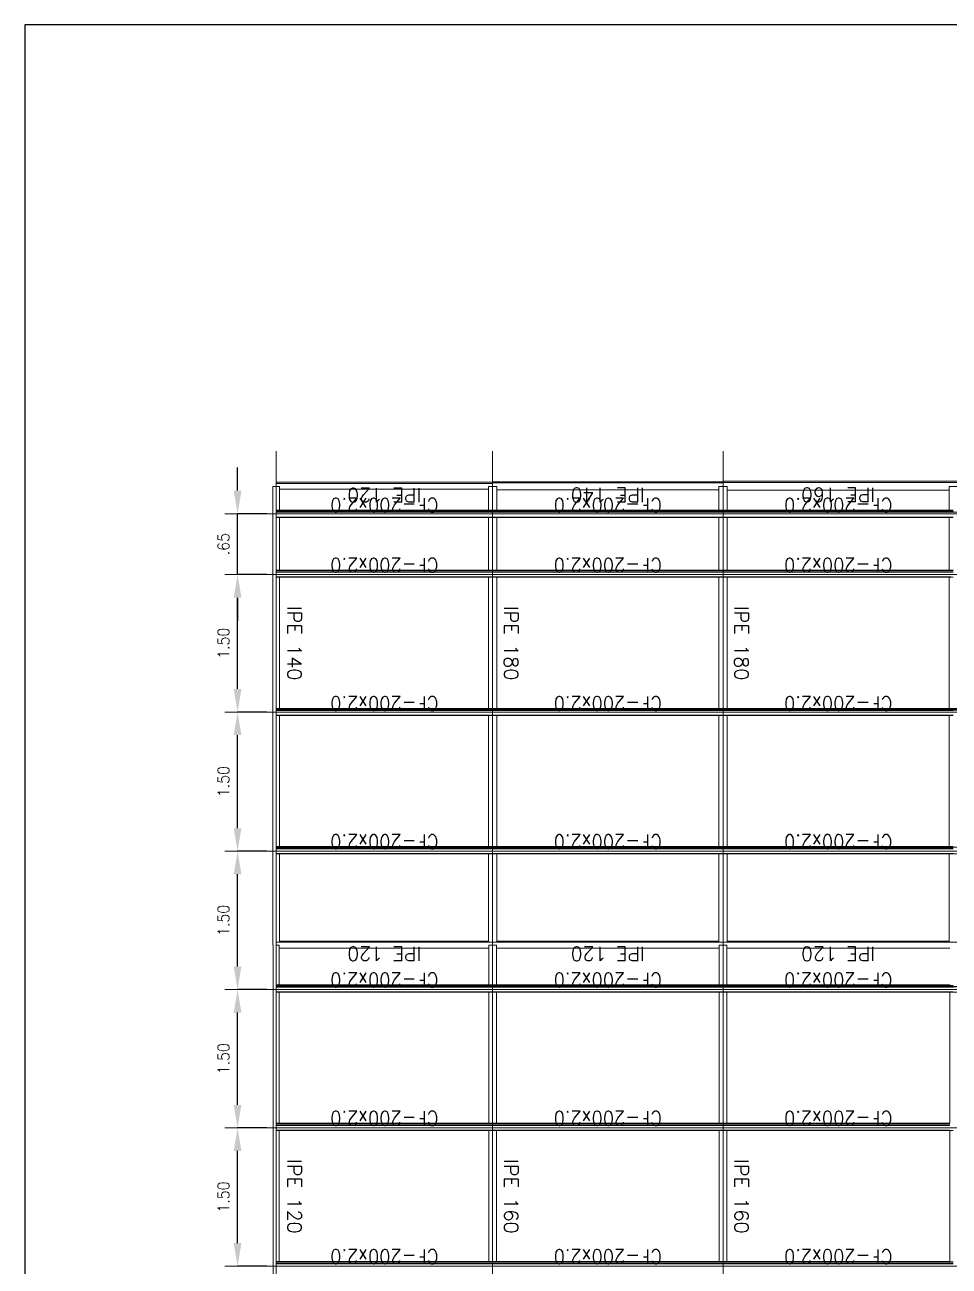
# Model space of a CAD drawing. Header units: millimetres. Extents: x 0 to 149, y -64 to 103.
# Drawn here: x 54.23 to 64.26, y 0.69 to 14.15 of the extents above; entities that cross this region are included whole.
import ezdxf
from ezdxf.enums import TextEntityAlignment as Align

# ---------------------------------------------------------------- set-up
doc = ezdxf.new("R2010")
doc.units = ezdxf.units.MM
for name, color, linetype, lineweight in [('BARRAS_DE_ACERO', 7, 'Continuous', 9), ('COTAS', 13, 'Continuous', 9), ('ejes', 251, 'Continuous', 0), ('REFERENCIA_DE_LAS_BARRAS', 2, 'Continuous', 9)]:
    doc.layers.add(name, color=color, linetype=linetype, lineweight=lineweight)
doc.styles.add('80-100', font='romans.shx', dxfattribs={"width": 0.9, "height": 0.125})
doc.styles.add('CYPETXT', font='romans__.ttf', dxfattribs={"height": 0.2})
doc.dimstyles.new('Copia de 100_conlineas', dxfattribs={"dimtxt": 0.125, "dimasz": 0.25, "dimexe": 0, "dimexo": 0.1, "dimgap": 0.09, "dimtad": 1, "dimzin": 4, "dimdsep": 46, "dimtxsty": '80-100', "dimcen": 0.1, "dimclrd": 256, "dimclre": 256, "dimclrt": 256, "dimadec": 0, "dimazin": 0, "dimtfac": 1, "dimtix": 1, "dimtmove": 2, "dimatfit": 3, "dimfxl": 1, "dimtvp": 1.058824, "dimtolj": 1, "dimtzin": 1, "dimarcsym": 0})

# ---------------------------------------------------------------- blocks, each defined once
blk = doc.blocks.new('DIN_A3')
for p, q in [((96.231, 14.149), (54.231, 14.149)), ((54.231, 14.149), (54.231, -15.551))]:
    blk.add_line(p, q)
blk = doc.blocks.new('*D63')
at = {"layer": 'COTAS', "lineweight": -2, "transparency": 16777216}
for p, q in [((56.858, 2.186), (56.54, 2.186)), ((56.54, 0.936), (56.54, 1.936)), ((56.858, 0.686), (56.54, 0.686))]:
    blk.add_line(p, q, dxfattribs=at)
at = {"layer": 'COTAS', "transparency": 16777216}
for points in [[(56.498, 1.936), (56.582, 1.936), (56.54, 2.186)], [(56.498, 0.936), (56.582, 0.936), (56.54, 0.686)]]:
    blk.add_solid(points, dxfattribs=at)
at = {"layer": 'Defpoints', "color": 0, "transparency": 16777216}
for p in [(56.54, 2.186), (56.958, 2.186), (56.958, 0.686)]:
    blk.add_point(p, dxfattribs=at)
at = {"layer": 'COTAS', "transparency": 16777216, "insert": (56.387, 1.436), "char_height": 0.125, "attachment_point": 5, "rotation": 90, "style": '80-100'}
blk.add_mtext('\\A1;1.50', dxfattribs=at)
blk = doc.blocks.new('*D64')
at = {"layer": 'COTAS', "lineweight": -2, "transparency": 16777216}
for p, q in [((56.858, 3.686), (56.54, 3.686)), ((56.54, 2.436), (56.54, 3.436)), ((56.858, 2.186), (56.54, 2.186))]:
    blk.add_line(p, q, dxfattribs=at)
at = {"layer": 'COTAS', "transparency": 16777216}
for points in [[(56.498, 3.436), (56.582, 3.436), (56.54, 3.686)], [(56.498, 2.436), (56.582, 2.436), (56.54, 2.186)]]:
    blk.add_solid(points, dxfattribs=at)
at = {"layer": 'Defpoints', "color": 0, "transparency": 16777216}
for p in [(56.54, 3.686), (56.958, 3.686), (56.958, 2.186)]:
    blk.add_point(p, dxfattribs=at)
at = {"layer": 'COTAS', "transparency": 16777216, "insert": (56.387, 2.936), "char_height": 0.125, "attachment_point": 5, "rotation": 90, "style": '80-100'}
blk.add_mtext('\\A1;1.50', dxfattribs=at)
blk = doc.blocks.new('*D65')
at = {"layer": 'COTAS', "lineweight": -2, "transparency": 16777216}
for p, q in [((56.858, 5.186), (56.54, 5.186)), ((56.54, 3.936), (56.54, 4.936)), ((56.858, 3.686), (56.54, 3.686))]:
    blk.add_line(p, q, dxfattribs=at)
at = {"layer": 'COTAS', "transparency": 16777216}
for points in [[(56.498, 4.936), (56.582, 4.936), (56.54, 5.186)], [(56.498, 3.936), (56.582, 3.936), (56.54, 3.686)]]:
    blk.add_solid(points, dxfattribs=at)
at = {"layer": 'Defpoints', "color": 0, "transparency": 16777216}
for p in [(56.54, 5.186), (56.958, 5.186), (56.958, 3.686)]:
    blk.add_point(p, dxfattribs=at)
at = {"layer": 'COTAS', "transparency": 16777216, "insert": (56.387, 4.436), "char_height": 0.125, "attachment_point": 5, "rotation": 90, "style": '80-100'}
blk.add_mtext('\\A1;1.50', dxfattribs=at)
blk = doc.blocks.new('*D66')
at = {"layer": 'COTAS', "lineweight": -2, "transparency": 16777216}
for p, q in [((56.858, 6.696), (56.54, 6.696)), ((56.54, 5.436), (56.54, 6.446)), ((56.858, 5.186), (56.54, 5.186))]:
    blk.add_line(p, q, dxfattribs=at)
at = {"layer": 'COTAS', "transparency": 16777216}
for points in [[(56.498, 6.446), (56.582, 6.446), (56.54, 6.696)], [(56.498, 5.436), (56.582, 5.436), (56.54, 5.186)]]:
    blk.add_solid(points, dxfattribs=at)
at = {"layer": 'Defpoints', "color": 0, "transparency": 16777216}
for p in [(56.54, 6.696), (56.958, 6.696), (56.958, 5.186)]:
    blk.add_point(p, dxfattribs=at)
at = {"layer": 'COTAS', "transparency": 16777216, "insert": (56.387, 5.941), "char_height": 0.125, "width": 0.29464, "attachment_point": 5, "rotation": 90, "style": '80-100'}
blk.add_mtext('\\A1;1.50', dxfattribs=at)
blk = doc.blocks.new('*D67')
at = {"layer": 'COTAS', "lineweight": -2, "transparency": 16777216}
for p, q in [((56.858, 8.186), (56.54, 8.186)), ((56.54, 6.946), (56.54, 7.936)), ((56.858, 6.696), (56.54, 6.696))]:
    blk.add_line(p, q, dxfattribs=at)
at = {"layer": 'COTAS', "transparency": 16777216}
for points in [[(56.498, 7.936), (56.582, 7.936), (56.54, 8.186)], [(56.498, 6.946), (56.582, 6.946), (56.54, 6.696)]]:
    blk.add_solid(points, dxfattribs=at)
at = {"layer": 'Defpoints', "color": 0, "transparency": 16777216}
for p in [(56.54, 8.186), (56.958, 8.186), (56.958, 6.696)]:
    blk.add_point(p, dxfattribs=at)
at = {"layer": 'COTAS', "transparency": 16777216, "insert": (56.387, 7.441), "char_height": 0.125, "attachment_point": 5, "rotation": 90, "style": '80-100'}
blk.add_mtext('\\A1;1.50', dxfattribs=at)
blk = doc.blocks.new('*D68')
at = {"layer": 'COTAS', "lineweight": -2, "transparency": 16777216}
for p, q in [((56.54, 9.097), (56.54, 9.347)), ((56.858, 8.847), (56.54, 8.847)), ((56.54, 8.186), (56.54, 8.847)), ((56.858, 8.186), (56.54, 8.186)), ((56.54, 7.936), (56.54, 7.686))]:
    blk.add_line(p, q, dxfattribs=at)
at = {"layer": 'COTAS', "transparency": 16777216}
for points in [[(56.498, 9.097), (56.582, 9.097), (56.54, 8.847)], [(56.498, 7.936), (56.582, 7.936), (56.54, 8.186)]]:
    blk.add_solid(points, dxfattribs=at)
at = {"layer": 'Defpoints', "color": 0, "transparency": 16777216}
for p in [(56.54, 8.847), (56.958, 8.847), (56.958, 8.186)]:
    blk.add_point(p, dxfattribs=at)
at = {"layer": 'COTAS', "transparency": 16777216, "insert": (56.387, 8.517), "char_height": 0.125, "attachment_point": 5, "rotation": 90, "style": '80-100'}
blk.add_mtext('\\A1;.65', dxfattribs=at)

msp = doc.modelspace()

# ---------------------------------------------------------------- linework, layer by layer
at = {"layer": 'BARRAS_DE_ACERO'}
for p, q in [((56.958, 9.187), (56.958, 9.187)), ((56.958, 9.187), (59.308, 9.187)), ((56.958, 9.187), (56.958, 9.176)), ((56.958, 9.176), (56.958, 9.175)), ((56.958, 9.176), (59.308, 9.176)), ((56.958, 9.175), (59.308, 9.175)), ((59.308, 9.193), (59.308, 9.194)), ((59.308, 9.194), (61.808, 9.194)), ((59.308, 9.193), (61.808, 9.193)), ((59.308, 9.187), (59.308, 9.187)), ((59.308, 9.18), (59.308, 9.187)), ((59.308, 9.18), (59.308, 9.18)), ((61.808, 9.18), (59.308, 9.18)), ((59.308, 9.18), (59.308, 9.176)), ((61.808, 9.18), (59.308, 9.18)), ((59.308, 9.176), (59.308, 9.175)), ((61.808, 9.193), (61.808, 9.194)), ((61.808, 9.193), (61.808, 9.185)), ((61.808, 9.185), (71.738, 9.185)), ((61.808, 9.18), (61.808, 9.184)), ((61.808, 9.18), (61.808, 9.18)), ((56.958, 9.143), (56.921, 9.143)), ((56.921, 9.143), (56.921, 5.257)), ((59.262, 9.112), (56.994, 9.112)), ((56.994, 8.886), (56.994, 9.112)), ((59.353, 9.107), (59.353, 9.143)), ((61.853, 9.103), (64.262, 9.103)), ((64.353, 9.143), (64.262, 9.143)), ((64.262, 9.103), (64.262, 9.143)), ((64.262, 9.103), (64.262, 8.886)), ((56.958, 8.886), (56.994, 8.886)), ((64.262, 8.886), (61.853, 8.886)), ((64.305, 8.886), (64.262, 8.886)), ((59.262, 8.885), (56.958, 8.885)), ((56.958, 8.883), (56.994, 8.883)), ((56.958, 8.882), (56.958, 8.883)), ((56.958, 8.869), (56.958, 8.882)), ((56.994, 8.882), (56.958, 8.882)), ((56.958, 8.869), (56.96, 8.869)), ((56.958, 8.867), (56.958, 8.869)), ((56.958, 8.867), (56.958, 8.867)), ((56.96, 8.867), (56.958, 8.867)), ((56.958, 8.867), (56.96, 8.867)), ((56.958, 8.867), (56.958, 8.867)), ((56.958, 8.865), (56.958, 8.867)), ((56.959, 8.865), (56.958, 8.865)), ((56.958, 8.864), (56.958, 8.865)), ((56.958, 8.864), (56.979, 8.864)), ((56.958, 8.862), (56.958, 8.864)), ((56.958, 8.862), (56.96, 8.862)), ((56.958, 8.862), (56.958, 8.831)), ((56.958, 8.831), (56.958, 8.811)), ((56.958, 8.81), (56.958, 8.811)), ((56.958, 8.811), (56.994, 8.811)), ((56.958, 8.81), (56.974, 8.81)), ((56.958, 8.81), (56.958, 8.808)), ((56.958, 8.807), (56.958, 8.808)), ((56.994, 8.808), (56.958, 8.808)), ((56.958, 8.808), (56.958, 8.808)), ((56.994, 8.808), (56.958, 8.808)), ((56.994, 8.807), (56.958, 8.807)), ((56.959, 8.865), (56.96, 8.865)), ((56.96, 8.869), (59.305, 8.869)), ((56.984, 8.867), (56.96, 8.867)), ((56.994, 8.865), (56.96, 8.865)), ((56.994, 8.862), (56.96, 8.862)), ((56.974, 8.81), (56.994, 8.81)), ((64.309, 8.864), (56.979, 8.864)), ((56.984, 8.867), (61.851, 8.867)), ((59.262, 8.883), (56.994, 8.883)), ((56.994, 8.882), (59.262, 8.882)), ((56.994, 8.865), (61.853, 8.865)), ((56.994, 8.862), (59.353, 8.862)), ((64.262, 8.811), (56.994, 8.811)), ((59.305, 8.81), (56.994, 8.81)), ((59.262, 8.808), (56.994, 8.808)), ((56.994, 8.808), (59.311, 8.808)), ((56.994, 8.807), (59.262, 8.807)), ((56.994, 8.236), (56.994, 8.807)), ((59.262, 8.885), (59.353, 8.885)), ((61.762, 8.808), (59.262, 8.808)), ((59.305, 8.883), (59.321, 8.883)), ((59.311, 8.869), (59.305, 8.869)), ((59.305, 8.867), (61.853, 8.867)), ((64.262, 8.81), (59.305, 8.81)), ((59.308, 8.882), (59.353, 8.882)), ((64.311, 8.869), (59.311, 8.869)), ((59.311, 8.808), (61.853, 8.808)), ((59.321, 8.883), (59.353, 8.883)), ((59.353, 8.885), (61.762, 8.885)), ((59.353, 8.883), (61.811, 8.883)), ((59.353, 8.882), (61.81, 8.882)), ((59.353, 8.862), (61.808, 8.862)), ((59.353, 8.236), (59.353, 8.807)), ((59.353, 8.807), (61.762, 8.807)), ((61.808, 8.885), (61.762, 8.885)), ((61.818, 8.808), (61.762, 8.808)), ((61.762, 8.807), (61.762, 8.236)), ((61.762, 8.807), (61.811, 8.807)), ((61.811, 8.885), (61.808, 8.885)), ((61.808, 8.862), (64.308, 8.862)), ((64.262, 8.882), (61.81, 8.882)), ((61.811, 8.885), (61.813, 8.885)), ((61.811, 8.885), (61.811, 8.885)), ((61.815, 8.883), (61.811, 8.883)), ((61.811, 8.807), (61.853, 8.807)), ((61.813, 8.885), (61.853, 8.885)), ((61.815, 8.883), (61.816, 8.883)), ((61.853, 8.808), (61.818, 8.808)), ((61.851, 8.867), (64.311, 8.867)), ((64.311, 8.867), (61.853, 8.867)), ((64.262, 8.808), (61.853, 8.808)), ((61.853, 8.808), (64.262, 8.808)), ((64.262, 8.882), (64.305, 8.882)), ((64.305, 8.811), (64.262, 8.811)), ((64.262, 8.81), (64.283, 8.81)), ((64.262, 8.808), (64.305, 8.808)), ((64.262, 8.808), (64.298, 8.808)), ((64.262, 8.807), (64.305, 8.807)), ((56.958, 8.236), (56.994, 8.236)), ((56.958, 8.236), (56.958, 8.234)), ((61.762, 8.234), (56.958, 8.234)), ((56.958, 8.232), (56.958, 8.232)), ((56.958, 8.216), (56.958, 8.217)), ((59.353, 8.217), (56.958, 8.217)), ((56.994, 8.236), (59.262, 8.236)), ((56.994, 8.232), (59.262, 8.232)), ((56.994, 8.218), (59.353, 8.218)), ((59.308, 8.213), (58.204, 8.213)), ((58.847, 8.215), (59.308, 8.215)), ((59.262, 8.236), (59.353, 8.236)), ((59.305, 8.232), (59.262, 8.232)), ((59.308, 8.232), (59.305, 8.232)), ((59.353, 8.232), (59.305, 8.232)), ((59.32, 8.232), (59.308, 8.232)), ((59.308, 8.215), (59.311, 8.215)), ((59.308, 8.213), (59.311, 8.213)), ((59.353, 8.216), (59.311, 8.216)), ((59.345, 8.215), (59.311, 8.215)), ((59.311, 8.213), (59.333, 8.213)), ((59.353, 8.232), (59.32, 8.232)), ((59.353, 8.213), (59.333, 8.213)), ((59.345, 8.215), (59.353, 8.215)), ((59.353, 8.236), (61.762, 8.236)), ((59.353, 8.232), (61.762, 8.232)), ((59.353, 8.232), (61.762, 8.232)), ((60.762, 8.218), (59.353, 8.218)), ((61.762, 8.217), (59.353, 8.217)), ((59.353, 8.216), (61.853, 8.216)), ((61.762, 8.215), (59.353, 8.215)), ((59.353, 8.213), (64.262, 8.213)), ((60.762, 8.218), (61.762, 8.218)), ((61.853, 8.236), (61.762, 8.236)), ((61.762, 8.234), (61.789, 8.234)), ((61.805, 8.232), (61.762, 8.232)), ((61.805, 8.232), (61.762, 8.232)), ((61.805, 8.218), (61.762, 8.218)), ((61.762, 8.217), (61.805, 8.217)), ((61.762, 8.215), (64.262, 8.215)), ((61.805, 8.232), (61.853, 8.232)), ((61.805, 8.232), (61.853, 8.232)), ((61.805, 8.218), (61.853, 8.218)), ((61.805, 8.217), (64.262, 8.217)), ((61.853, 8.236), (64.262, 8.236)), ((61.853, 8.234), (64.262, 8.234)), ((61.853, 8.232), (61.853, 8.232)), ((64.262, 8.232), (61.853, 8.232)), ((64.262, 8.232), (61.853, 8.232)), ((63.262, 8.218), (61.853, 8.218)), ((64.262, 8.216), (61.853, 8.216)), ((64.262, 8.218), (63.262, 8.218)), ((64.262, 8.234), (64.305, 8.234)), ((64.262, 8.232), (64.305, 8.232)), ((64.269, 8.232), (64.262, 8.232)), ((64.262, 8.218), (64.304, 8.218)), ((64.262, 8.217), (64.303, 8.217)), ((64.262, 8.216), (64.305, 8.216)), ((64.305, 8.215), (64.262, 8.215)), ((64.305, 8.213), (64.262, 8.213)), ((59.308, 8.212), (56.958, 8.212)), ((56.958, 8.161), (56.994, 8.161)), ((56.958, 8.158), (56.958, 8.159)), ((56.958, 8.159), (56.994, 8.159)), ((56.958, 8.158), (56.994, 8.158)), ((56.958, 8.157), (56.958, 8.158)), ((59.262, 8.157), (56.958, 8.157)), ((56.958, 8.157), (56.958, 8.157)), ((56.994, 8.157), (56.958, 8.157)), ((64.262, 8.161), (56.994, 8.161)), ((56.994, 8.159), (59.353, 8.159)), ((59.311, 8.158), (56.994, 8.158)), ((56.994, 8.157), (59.262, 8.157)), ((56.994, 8.157), (56.994, 6.736)), ((59.262, 8.157), (59.311, 8.157)), ((59.311, 8.157), (59.262, 8.157)), ((59.311, 8.212), (59.308, 8.212)), ((59.311, 8.212), (59.353, 8.212)), ((59.353, 8.158), (59.311, 8.158)), ((59.353, 8.157), (59.311, 8.157)), ((59.311, 8.157), (59.346, 8.157)), ((59.346, 8.157), (59.353, 8.157)), ((59.353, 8.212), (61.853, 8.212)), ((59.353, 8.159), (64.262, 8.159)), ((59.353, 8.158), (61.762, 8.158)), ((61.762, 8.157), (59.353, 8.157)), ((59.353, 8.157), (61.762, 8.157)), ((64.262, 8.158), (61.762, 8.158)), ((64.298, 8.157), (61.762, 8.157)), ((61.853, 8.157), (61.762, 8.157)), ((64.262, 8.212), (61.853, 8.212)), ((61.853, 8.157), (64.262, 8.157)), ((61.853, 8.157), (61.853, 6.736)), ((64.262, 8.212), (64.305, 8.212)), ((64.262, 8.161), (64.282, 8.161)), ((64.271, 8.159), (64.262, 8.159)), ((64.262, 8.158), (64.295, 8.158)), ((64.262, 8.157), (64.262, 6.736)), ((64.305, 8.157), (64.262, 8.157)), ((56.958, 6.736), (56.994, 6.736)), ((56.958, 6.734), (56.958, 6.736)), ((56.958, 6.734), (56.958, 6.732)), ((56.994, 6.734), (56.958, 6.734)), ((56.994, 6.732), (56.958, 6.732)), ((56.958, 6.732), (56.958, 6.732)), ((56.958, 6.718), (56.958, 6.732)), ((56.98, 6.732), (56.958, 6.732)), ((56.98, 6.732), (59.262, 6.732)), ((59.262, 6.734), (56.994, 6.734)), ((59.311, 6.736), (59.262, 6.736)), ((59.262, 6.734), (59.289, 6.734)), ((59.305, 6.732), (59.262, 6.732)), ((59.269, 6.732), (59.305, 6.732)), ((59.305, 6.734), (59.289, 6.734)), ((59.311, 6.734), (59.305, 6.734)), ((59.308, 6.732), (59.305, 6.732)), ((59.353, 6.732), (59.308, 6.732)), ((59.352, 6.732), (59.342, 6.732)), ((59.353, 6.732), (59.352, 6.732)), ((61.762, 6.732), (59.353, 6.732)), ((61.762, 6.732), (59.353, 6.732)), ((61.762, 6.736), (61.811, 6.736)), ((61.789, 6.734), (61.762, 6.734)), ((61.805, 6.732), (61.762, 6.732)), ((61.762, 6.732), (61.769, 6.732)), ((61.805, 6.732), (61.769, 6.732)), ((61.805, 6.734), (61.789, 6.734)), ((61.811, 6.734), (61.805, 6.734)), ((61.853, 6.732), (61.805, 6.732)), ((61.805, 6.732), (61.811, 6.732)), ((61.853, 6.736), (61.811, 6.736)), ((61.811, 6.734), (61.853, 6.734)), ((61.811, 6.732), (61.849, 6.732)), ((61.849, 6.732), (61.853, 6.732)), ((64.262, 6.736), (61.853, 6.736)), ((64.262, 6.734), (61.853, 6.734)), ((61.853, 6.732), (64.262, 6.732)), ((64.262, 6.732), (61.853, 6.732)), ((64.262, 6.736), (64.311, 6.736)), ((64.262, 6.734), (64.353, 6.734)), ((64.305, 6.732), (64.262, 6.732)), ((64.262, 6.732), (66.758, 6.732)), ((56.958, 6.717), (56.958, 6.718)), ((59.262, 6.718), (56.958, 6.718)), ((56.958, 6.717), (56.994, 6.717)), ((56.958, 6.716), (56.958, 6.717)), ((56.958, 6.716), (59.262, 6.716)), ((56.958, 6.715), (56.958, 6.713)), ((56.958, 6.712), (56.958, 6.713)), ((56.958, 6.713), (59.262, 6.713)), ((56.958, 6.712), (59.262, 6.712)), ((56.958, 6.681), (56.958, 6.712)), ((56.958, 6.661), (56.958, 6.659)), ((56.958, 6.659), (56.958, 6.658)), ((56.96, 6.659), (56.958, 6.659)), ((56.958, 6.658), (56.96, 6.658)), ((56.958, 6.658), (56.958, 6.657)), ((56.958, 6.657), (56.96, 6.657)), ((56.958, 6.657), (56.958, 6.657)), ((56.958, 6.657), (56.96, 6.657)), ((56.96, 6.661), (56.994, 6.661)), ((56.994, 6.659), (56.96, 6.659)), ((56.994, 6.658), (56.96, 6.658)), ((56.96, 6.657), (56.994, 6.657)), ((56.994, 6.717), (59.262, 6.717)), ((56.994, 6.661), (59.262, 6.661)), ((56.994, 6.659), (59.262, 6.659)), ((56.994, 6.658), (59.262, 6.658)), ((56.994, 5.236), (56.994, 6.657)), ((56.994, 6.657), (59.262, 6.657)), ((59.262, 6.718), (59.305, 6.718)), ((59.262, 6.717), (59.305, 6.717)), ((59.305, 6.716), (59.262, 6.716)), ((59.305, 6.715), (59.262, 6.715)), ((59.305, 6.713), (59.262, 6.713)), ((59.262, 6.661), (59.305, 6.661)), ((59.305, 6.659), (59.262, 6.659)), ((59.305, 6.658), (59.262, 6.658)), ((59.305, 6.657), (59.262, 6.657)), ((59.305, 6.657), (59.262, 6.657)), ((59.342, 6.718), (59.305, 6.718)), ((59.311, 6.717), (59.305, 6.717)), ((59.353, 6.716), (59.305, 6.716)), ((59.305, 6.715), (61.762, 6.715)), ((61.762, 6.713), (59.305, 6.713)), ((59.353, 6.661), (59.305, 6.661)), ((59.305, 6.659), (61.762, 6.659)), ((59.305, 6.658), (59.353, 6.658)), ((59.305, 6.657), (59.318, 6.657)), ((59.305, 6.657), (59.353, 6.657)), ((59.353, 6.717), (59.311, 6.717)), ((59.353, 6.657), (59.318, 6.657)), ((59.342, 6.718), (59.353, 6.718)), ((61.762, 6.717), (59.353, 6.717)), ((59.353, 6.716), (61.762, 6.716)), ((61.762, 6.712), (59.353, 6.712)), ((59.353, 6.661), (61.762, 6.661)), ((61.762, 6.658), (59.353, 6.658)), ((59.353, 5.236), (59.353, 6.657)), ((59.353, 6.657), (61.762, 6.657)), ((59.353, 6.657), (61.762, 6.657)), ((61.762, 6.717), (61.805, 6.717)), ((61.805, 6.715), (61.762, 6.715)), ((61.762, 6.713), (61.805, 6.713)), ((61.762, 6.712), (61.805, 6.712)), ((61.805, 6.659), (61.762, 6.659)), ((61.762, 6.658), (61.805, 6.658)), ((61.805, 6.657), (61.762, 6.657)), ((61.762, 6.657), (61.805, 6.657)), ((61.805, 6.718), (66.758, 6.718)), ((61.805, 6.715), (64.262, 6.715)), ((61.805, 6.713), (61.853, 6.713)), ((61.811, 6.712), (61.805, 6.712)), ((61.805, 6.659), (64.262, 6.659)), ((61.805, 6.658), (61.811, 6.658)), ((61.805, 6.657), (61.811, 6.657)), ((61.805, 6.657), (61.853, 6.657)), ((61.853, 6.712), (61.811, 6.712)), ((64.262, 6.658), (61.811, 6.658)), ((61.853, 6.657), (61.811, 6.657)), ((64.262, 6.713), (61.853, 6.713)), ((64.262, 6.712), (61.853, 6.712)), ((64.262, 6.661), (61.853, 6.661)), ((61.853, 6.657), (64.262, 6.657)), ((61.853, 5.236), (61.853, 6.657)), ((64.262, 6.657), (61.853, 6.657)), ((64.305, 6.716), (64.262, 6.716)), ((64.305, 6.715), (64.262, 6.715)), ((64.305, 6.713), (64.262, 6.713)), ((64.262, 6.712), (64.305, 6.712)), ((64.262, 6.661), (64.305, 6.661)), ((64.262, 6.658), (64.305, 6.658)), ((64.262, 6.657), (64.305, 6.657)), ((64.262, 6.657), (64.305, 6.657)), ((56.921, 4.168), (56.921, 5.257)), ((56.958, 5.236), (56.958, 5.234)), ((56.96, 5.236), (56.958, 5.236)), ((56.958, 5.234), (56.959, 5.234)), ((56.958, 5.233), (56.958, 5.234)), ((56.958, 5.233), (56.958, 5.232)), ((56.958, 5.232), (59.262, 5.232)), ((56.958, 5.218), (59.262, 5.218)), ((56.958, 5.217), (56.958, 5.218)), ((56.958, 5.217), (59.262, 5.217)), ((56.958, 5.217), (56.958, 5.216)), ((59.262, 5.216), (56.958, 5.216)), ((56.958, 5.215), (58.847, 5.215)), ((56.958, 5.161), (56.958, 5.212)), ((56.958, 5.159), (56.958, 5.161)), ((56.958, 5.161), (59.305, 5.161)), ((56.958, 5.159), (59.262, 5.159)), ((56.958, 5.158), (56.958, 5.159)), ((56.958, 5.158), (56.958, 5.157)), ((61.829, 5.158), (56.958, 5.158)), ((56.958, 5.157), (59.262, 5.157)), ((56.958, 5.157), (56.958, 5.157)), ((56.975, 5.234), (56.959, 5.234)), ((56.96, 5.236), (56.994, 5.236)), ((56.975, 5.234), (56.994, 5.234)), ((59.262, 5.234), (56.994, 5.234)), ((59.262, 5.232), (56.994, 5.232)), ((56.994, 5.157), (56.994, 4.212)), ((59.262, 5.213), (58.204, 5.213)), ((58.847, 5.215), (59.262, 5.215)), ((59.305, 5.236), (59.262, 5.236)), ((59.289, 5.234), (59.262, 5.234)), ((59.262, 5.232), (59.305, 5.232)), ((59.269, 5.232), (59.262, 5.232)), ((59.262, 5.218), (59.305, 5.218)), ((59.262, 5.217), (59.305, 5.217)), ((59.262, 5.216), (59.305, 5.216)), ((59.262, 5.215), (59.305, 5.215)), ((59.262, 5.213), (59.305, 5.213)), ((59.305, 5.159), (59.262, 5.159)), ((59.262, 4.212), (59.262, 5.157)), ((59.305, 5.157), (59.262, 5.157)), ((59.353, 5.157), (59.262, 5.157)), ((59.269, 5.232), (59.305, 5.232)), ((59.305, 5.234), (59.289, 5.234)), ((59.311, 5.236), (59.305, 5.236)), ((64.263, 5.234), (59.305, 5.234)), ((59.305, 5.232), (59.353, 5.232)), ((59.353, 5.232), (59.305, 5.232)), ((59.353, 5.218), (59.305, 5.218)), ((59.305, 5.217), (59.353, 5.217)), ((59.305, 5.216), (59.311, 5.216)), ((59.308, 5.215), (59.305, 5.215)), ((59.305, 5.213), (59.308, 5.213)), ((59.308, 5.212), (59.305, 5.212)), ((59.305, 5.161), (61.805, 5.161)), ((61.762, 5.159), (59.305, 5.159)), ((59.353, 5.157), (59.305, 5.157)), ((59.308, 5.215), (59.311, 5.215)), ((59.308, 5.213), (59.311, 5.213)), ((59.311, 5.212), (59.308, 5.212)), ((59.353, 5.236), (59.311, 5.236)), ((59.311, 5.216), (59.353, 5.216)), ((59.311, 5.215), (59.336, 5.215)), ((59.311, 5.213), (59.333, 5.213)), ((59.311, 5.212), (59.353, 5.212)), ((59.353, 5.232), (61.853, 5.232)), ((59.353, 5.232), (61.811, 5.232)), ((59.353, 5.218), (60.762, 5.218)), ((59.353, 5.216), (61.805, 5.216)), ((61.762, 5.212), (59.353, 5.212)), ((61.811, 5.157), (59.353, 5.157)), ((60.762, 5.218), (61.853, 5.218)), ((61.805, 5.236), (61.762, 5.236)), ((61.762, 5.215), (61.805, 5.215)), ((61.805, 5.213), (61.762, 5.213)), ((61.762, 5.159), (61.811, 5.159)), ((61.805, 5.236), (61.853, 5.236)), ((61.811, 5.216), (61.805, 5.216)), ((61.805, 5.215), (61.811, 5.215)), ((61.853, 5.213), (61.805, 5.213)), ((61.805, 5.161), (61.811, 5.161)), ((61.811, 5.232), (61.853, 5.232)), ((61.853, 5.216), (61.811, 5.216)), ((61.811, 5.216), (61.811, 5.216)), ((61.811, 5.215), (61.853, 5.215)), ((61.853, 5.212), (61.811, 5.212)), ((61.853, 5.161), (61.811, 5.161)), ((61.853, 5.159), (61.811, 5.159)), ((61.853, 5.157), (61.811, 5.157)), ((61.811, 5.157), (61.83, 5.157)), ((64.305, 5.158), (61.829, 5.158)), ((61.853, 5.157), (61.83, 5.157)), ((61.853, 5.232), (64.311, 5.232)), ((61.853, 5.232), (64.353, 5.232)), ((61.853, 5.218), (63.262, 5.218)), ((61.853, 5.217), (64.262, 5.217)), ((61.853, 5.216), (64.262, 5.216)), ((64.262, 5.215), (61.853, 5.215)), ((64.262, 5.213), (61.853, 5.213)), ((64.262, 5.212), (61.853, 5.212)), ((64.262, 5.161), (61.853, 5.161)), ((64.262, 5.159), (61.853, 5.159)), ((61.853, 5.157), (64.262, 5.157)), ((61.853, 5.157), (61.853, 4.212)), ((61.853, 5.157), (64.305, 5.157)), ((63.262, 5.218), (64.305, 5.218)), ((64.305, 5.236), (64.262, 5.236)), ((64.305, 5.217), (64.262, 5.217)), ((64.305, 5.216), (64.262, 5.216)), ((64.305, 5.215), (64.262, 5.215)), ((64.262, 5.213), (64.305, 5.213)), ((64.305, 5.212), (64.262, 5.212)), ((64.262, 5.161), (64.311, 5.161)), ((64.262, 5.159), (64.305, 5.159)), ((64.353, 5.157), (64.262, 5.157)), ((56.958, 4.168), (56.958, 4.2)), ((56.958, 4.2), (56.994, 4.2)), ((56.994, 4.212), (56.994, 4.201)), ((56.994, 4.2), (56.994, 4.201)), ((59.262, 4.201), (59.262, 4.2)), ((59.305, 4.2), (59.262, 4.2)), ((59.305, 4.2), (59.305, 4.2)), ((59.305, 4.2), (59.353, 4.2)), ((61.762, 4.2), (59.353, 4.2)), ((61.762, 4.2), (61.762, 4.201)), ((61.763, 4.2), (61.762, 4.2)), ((61.763, 4.2), (61.762, 4.2)), ((61.763, 4.2), (61.764, 4.2)), ((61.763, 4.2), (61.805, 4.2)), ((61.805, 4.2), (66.758, 4.2)), ((64.262, 4.212), (61.853, 4.212)), ((56.921, 4.168), (56.926, 4.168)), ((56.926, -0.807), (56.926, 4.168)), ((56.99, 4.168), (56.958, 4.168)), ((56.99, 4.136), (56.99, 4.168)), ((56.99, 3.736), (56.99, 4.136)), ((56.99, 4.136), (59.267, 4.136)), ((59.349, 4.168), (59.349, 4.136)), ((59.349, 4.136), (61.767, 4.136)), ((59.349, 3.736), (59.349, 4.136)), ((61.767, 4.168), (61.767, 4.136)), ((61.767, 4.168), (61.805, 4.168)), ((61.849, 4.168), (61.805, 4.168)), ((61.849, 4.136), (61.849, 4.168)), ((61.849, 4.136), (64.271, 4.136)), ((61.849, 3.736), (61.849, 4.136)), ((56.958, 3.736), (56.96, 3.736)), ((56.958, 3.736), (56.958, 3.734)), ((56.96, 3.734), (56.958, 3.734)), ((56.96, 3.732), (56.958, 3.732)), ((56.958, 3.732), (56.958, 3.718)), ((56.958, 3.732), (56.96, 3.732)), ((56.958, 3.732), (56.958, 3.732)), ((56.958, 3.718), (56.958, 3.717)), ((56.96, 3.718), (56.958, 3.718)), ((56.958, 3.717), (56.958, 3.716)), ((56.96, 3.717), (56.958, 3.717)), ((56.96, 3.716), (56.958, 3.716)), ((56.96, 3.715), (56.958, 3.715)), ((56.958, 3.713), (56.96, 3.713)), ((56.958, 3.712), (56.96, 3.712)), ((56.958, 3.661), (56.99, 3.661)), ((56.958, 3.658), (56.958, 3.659)), ((56.958, 3.658), (56.958, 3.657)), ((56.99, 3.658), (56.958, 3.658)), ((56.958, 3.657), (56.958, 3.657)), ((56.99, 3.657), (56.958, 3.657)), ((56.985, 3.657), (56.958, 3.657)), ((56.96, 3.736), (56.99, 3.736)), ((56.96, 3.734), (56.99, 3.734)), ((56.96, 3.732), (56.99, 3.732)), ((56.96, 3.718), (56.99, 3.718)), ((56.96, 3.717), (56.99, 3.717)), ((56.96, 3.716), (56.99, 3.716)), ((56.96, 3.715), (56.99, 3.715)), ((56.96, 3.713), (56.99, 3.713)), ((56.96, 3.712), (56.99, 3.712)), ((56.99, 3.657), (56.985, 3.657)), ((56.99, 3.734), (56.99, 3.734)), ((56.99, 3.734), (59.267, 3.734)), ((56.99, 3.732), (59.267, 3.732)), ((56.99, 3.718), (59.267, 3.718)), ((59.267, 3.717), (56.99, 3.717)), ((59.267, 3.716), (56.99, 3.716)), ((59.267, 3.715), (56.99, 3.715)), ((56.99, 3.713), (59.267, 3.713)), ((56.99, 3.661), (59.267, 3.661)), ((56.99, 3.659), (59.267, 3.659)), ((59.267, 3.658), (56.99, 3.658)), ((56.99, 2.236), (56.99, 3.657)), ((56.99, 3.657), (59.267, 3.657)), ((59.308, 3.657), (56.99, 3.657)), ((59.305, 3.736), (59.267, 3.736)), ((59.267, 3.734), (59.268, 3.734)), ((59.267, 3.734), (59.267, 3.734)), ((59.267, 3.732), (59.305, 3.732)), ((59.267, 3.732), (59.278, 3.732)), ((59.267, 3.718), (59.305, 3.718)), ((59.267, 3.717), (59.305, 3.717)), ((59.267, 3.716), (59.305, 3.716)), ((59.267, 3.715), (59.305, 3.715)), ((59.267, 3.713), (59.305, 3.713)), ((59.31, 3.661), (59.267, 3.661)), ((59.285, 3.659), (59.267, 3.659)), ((59.267, 3.658), (59.31, 3.658)), ((59.268, 3.734), (59.269, 3.734)), ((59.269, 3.734), (59.27, 3.734)), ((59.27, 3.734), (59.281, 3.734)), ((59.278, 3.732), (59.305, 3.732)), ((59.291, 3.734), (59.281, 3.734)), ((59.285, 3.659), (59.305, 3.659)), ((59.305, 3.734), (59.291, 3.734)), ((59.305, 3.736), (59.31, 3.736)), ((59.305, 3.734), (59.31, 3.734)), ((59.31, 3.732), (59.305, 3.732)), ((59.31, 3.732), (59.305, 3.732)), ((59.349, 3.718), (59.305, 3.718)), ((59.305, 3.717), (59.349, 3.717)), ((59.349, 3.716), (59.305, 3.716)), ((59.349, 3.715), (59.305, 3.715)), ((59.305, 3.713), (59.308, 3.713)), ((59.349, 3.712), (59.305, 3.712)), ((59.31, 3.659), (59.305, 3.659)), ((59.31, 3.713), (59.308, 3.713)), ((59.308, 3.657), (59.31, 3.657)), ((59.31, 3.736), (59.349, 3.736)), ((59.349, 3.734), (59.31, 3.734)), ((59.31, 3.732), (59.349, 3.732)), ((59.349, 3.732), (59.31, 3.732)), ((59.31, 3.713), (59.331, 3.713)), ((59.31, 3.661), (59.349, 3.661)), ((59.349, 3.659), (59.31, 3.659)), ((59.329, 3.658), (59.31, 3.658)), ((59.31, 3.657), (59.349, 3.657)), ((59.317, 3.657), (59.31, 3.657)), ((59.349, 3.657), (59.317, 3.657)), ((59.349, 3.658), (59.329, 3.658)), ((59.349, 3.713), (59.331, 3.713)), ((59.349, 3.734), (61.81, 3.734)), ((61.767, 3.732), (59.349, 3.732)), ((59.349, 3.732), (61.767, 3.732)), ((61.849, 3.718), (59.349, 3.718)), ((61.849, 3.717), (59.349, 3.717)), ((61.849, 3.716), (59.349, 3.716)), ((59.349, 3.713), (61.808, 3.713)), ((59.349, 3.712), (61.849, 3.712)), ((61.767, 3.661), (59.349, 3.661)), ((61.767, 3.659), (59.349, 3.659)), ((59.349, 3.658), (61.767, 3.658)), ((59.349, 3.657), (61.767, 3.657)), ((59.349, 3.657), (61.767, 3.657)), ((59.349, 2.236), (59.349, 3.657)), ((61.767, 3.736), (61.81, 3.736)), ((61.849, 3.732), (61.767, 3.732)), ((61.767, 3.732), (61.782, 3.732)), ((61.767, 3.661), (61.81, 3.661)), ((61.785, 3.659), (61.767, 3.659)), ((61.767, 3.658), (61.81, 3.658)), ((61.81, 3.657), (61.767, 3.657)), ((61.767, 3.657), (61.81, 3.657)), ((61.81, 3.732), (61.782, 3.732)), ((61.785, 3.659), (61.81, 3.659)), ((61.81, 3.713), (61.808, 3.713)), ((61.81, 3.736), (61.849, 3.736)), ((61.81, 3.734), (61.849, 3.734)), ((61.849, 3.732), (61.81, 3.732)), ((61.831, 3.713), (61.81, 3.713)), ((61.849, 3.661), (61.81, 3.661)), ((61.81, 3.659), (61.849, 3.659)), ((61.829, 3.658), (61.81, 3.658)), ((61.81, 3.657), (61.849, 3.657)), ((61.81, 3.657), (61.817, 3.657)), ((61.849, 3.657), (61.817, 3.657)), ((61.831, 3.713), (61.849, 3.713)), ((61.849, 3.736), (64.271, 3.736)), ((61.849, 3.734), (64.272, 3.734)), ((61.849, 3.732), (64.271, 3.732)), ((61.849, 3.732), (64.306, 3.732)), ((62.069, 3.718), (61.849, 3.718)), ((61.849, 3.717), (61.873, 3.717)), ((61.849, 3.716), (64.308, 3.716)), ((64.308, 3.713), (61.849, 3.713)), ((61.849, 3.712), (64.271, 3.712)), ((64.306, 3.661), (61.849, 3.661)), ((61.849, 3.659), (64.344, 3.659)), ((64.271, 3.657), (61.849, 3.657)), ((61.849, 3.657), (64.271, 3.657)), ((61.849, 2.236), (61.849, 3.657)), ((64.344, 3.717), (61.873, 3.717)), ((62.069, 3.718), (64.344, 3.718)), ((56.958, 2.236), (56.99, 2.236)), ((59.267, 2.234), (56.958, 2.234)), ((56.958, 2.218), (56.958, 2.232)), ((56.958, 2.218), (56.99, 2.218)), ((56.958, 2.217), (56.99, 2.217)), ((56.958, 2.216), (59.308, 2.216)), ((56.958, 2.216), (56.958, 2.215)), ((59.306, 2.215), (56.958, 2.215)), ((56.958, 2.215), (56.958, 2.213)), ((56.958, 2.213), (56.99, 2.213)), ((56.958, 2.212), (56.958, 2.213)), ((56.958, 2.212), (56.958, 2.161)), ((56.99, 2.212), (56.958, 2.212)), ((56.958, 2.159), (56.958, 2.158)), ((56.96, 2.159), (56.958, 2.159)), ((56.958, 2.158), (56.96, 2.158)), ((56.958, 2.157), (56.958, 2.157)), ((56.96, 2.157), (56.958, 2.157)), ((59.267, 2.161), (56.96, 2.161)), ((56.961, 2.159), (56.96, 2.159)), ((56.96, 2.158), (56.961, 2.158)), ((56.96, 2.157), (56.96, 2.157)), ((59.267, 2.157), (56.96, 2.157)), ((56.96, 2.157), (56.99, 2.157)), ((56.961, 2.159), (59.267, 2.159)), ((56.962, 2.158), (56.961, 2.158)), ((56.962, 2.158), (59.267, 2.158)), ((56.99, 2.232), (59.349, 2.232)), ((57.203, 2.218), (56.99, 2.218)), ((56.99, 2.217), (57.019, 2.217)), ((56.99, 2.213), (59.267, 2.213)), ((56.99, 2.212), (59.267, 2.212)), ((56.99, 0.736), (56.99, 2.157)), ((59.267, 2.157), (56.99, 2.157)), ((59.308, 2.217), (57.019, 2.217)), ((59.308, 2.218), (57.203, 2.218)), ((59.305, 2.236), (59.267, 2.236)), ((59.305, 2.234), (59.267, 2.234)), ((59.305, 2.213), (59.267, 2.213)), ((59.267, 2.161), (59.305, 2.161)), ((59.305, 2.159), (59.267, 2.159)), ((59.267, 2.157), (59.267, 0.736)), ((59.305, 2.157), (59.267, 2.157)), ((59.305, 2.157), (59.267, 2.157)), ((59.305, 2.234), (59.329, 2.234)), ((59.305, 2.213), (59.306, 2.213)), ((59.305, 2.161), (59.349, 2.161)), ((59.305, 2.157), (59.349, 2.157)), ((59.308, 2.215), (59.306, 2.215)), ((59.308, 2.213), (59.306, 2.213)), ((59.349, 2.218), (59.308, 2.218)), ((59.308, 2.217), (59.339, 2.217)), ((59.335, 2.216), (59.308, 2.216)), ((59.348, 2.215), (59.308, 2.215)), ((59.308, 2.213), (61.767, 2.213)), ((59.329, 2.234), (59.349, 2.234)), ((59.349, 2.216), (59.335, 2.216)), ((59.348, 2.215), (61.767, 2.215)), ((59.349, 2.234), (61.767, 2.234)), ((64.271, 2.218), (59.349, 2.218)), ((59.349, 2.216), (61.767, 2.216)), ((61.767, 2.212), (59.349, 2.212)), ((59.349, 2.161), (61.767, 2.161)), ((59.349, 2.158), (61.815, 2.158)), ((61.767, 2.157), (59.349, 2.157)), ((64.271, 2.157), (59.349, 2.157)), ((61.81, 2.236), (61.767, 2.236)), ((61.767, 2.234), (61.805, 2.234)), ((61.849, 2.217), (61.767, 2.217)), ((61.805, 2.216), (61.767, 2.216)), ((61.767, 2.215), (61.805, 2.215)), ((61.767, 2.212), (61.805, 2.212)), ((61.805, 2.161), (61.767, 2.161)), ((61.767, 2.157), (61.805, 2.157)), ((61.829, 2.234), (61.805, 2.234)), ((61.849, 2.216), (61.805, 2.216)), ((61.808, 2.215), (61.805, 2.215)), ((61.808, 2.212), (61.805, 2.212)), ((61.849, 2.161), (61.805, 2.161)), ((61.849, 2.159), (61.805, 2.159)), ((61.849, 2.157), (61.805, 2.157)), ((61.81, 2.215), (61.808, 2.215)), ((61.808, 2.213), (61.81, 2.213)), ((61.808, 2.212), (61.849, 2.212)), ((61.849, 2.236), (61.81, 2.236)), ((61.849, 2.215), (61.81, 2.215)), ((61.81, 2.213), (61.849, 2.213)), ((61.815, 2.158), (64.271, 2.158)), ((61.849, 2.234), (61.829, 2.234)), ((64.271, 2.232), (61.844, 2.232)), ((61.849, 2.234), (64.271, 2.234)), ((61.849, 2.232), (64.271, 2.232)), ((64.271, 2.217), (61.849, 2.217)), ((64.271, 2.216), (61.849, 2.216)), ((61.849, 2.215), (64.271, 2.215)), ((64.271, 2.213), (61.849, 2.213)), ((61.849, 2.212), (64.271, 2.212)), ((64.271, 2.161), (61.849, 2.161)), ((56.958, 0.736), (56.958, 0.734)), ((56.99, 0.736), (56.958, 0.736)), ((56.958, 0.732), (56.958, 0.734)), ((59.305, 0.734), (56.958, 0.734)), ((56.99, 0.732), (56.958, 0.732)), ((56.958, 0.732), (56.99, 0.732)), ((56.958, 0.732), (56.958, 0.732)), ((56.958, 0.718), (56.958, 0.732)), ((56.99, 0.718), (56.958, 0.718)), ((56.958, 0.718), (56.958, 0.717)), ((56.958, 0.716), (56.958, 0.717)), ((56.958, 0.717), (56.96, 0.717)), ((59.267, 0.716), (56.958, 0.716)), ((56.99, 0.715), (56.958, 0.715)), ((56.958, 0.713), (56.99, 0.713)), ((56.958, 0.712), (56.958, 0.713)), ((56.958, 0.712), (56.99, 0.712)), ((56.958, 0.661), (56.958, 0.712)), ((56.96, 0.717), (59.267, 0.717)), ((59.267, 0.736), (56.99, 0.736)), ((59.349, 0.732), (56.99, 0.732)), ((56.99, 0.732), (59.349, 0.732)), ((59.349, 0.718), (56.99, 0.718)), ((58.847, 0.715), (56.99, 0.715)), ((56.99, 0.713), (58.204, 0.713)), ((59.305, 0.712), (56.99, 0.712)), ((58.204, 0.713), (59.267, 0.713)), ((58.847, 0.715), (59.267, 0.715)), ((59.305, 0.736), (59.267, 0.736)), ((59.267, 0.717), (59.305, 0.717)), ((59.267, 0.716), (59.305, 0.716)), ((59.267, 0.713), (59.305, 0.713)), ((59.349, 0.736), (59.305, 0.736)), ((59.349, 0.734), (59.305, 0.734)), ((59.308, 0.717), (59.305, 0.717)), ((59.305, 0.716), (59.31, 0.716)), ((59.305, 0.713), (59.31, 0.713)), ((59.305, 0.712), (61.767, 0.712)), ((59.349, 0.717), (59.308, 0.717)), ((59.349, 0.716), (59.31, 0.716)), ((59.31, 0.715), (59.349, 0.715)), ((59.31, 0.713), (59.349, 0.713)), ((61.767, 0.734), (59.349, 0.734)), ((59.349, 0.732), (61.767, 0.732)), ((59.349, 0.732), (61.767, 0.732)), ((60.762, 0.718), (59.349, 0.718)), ((59.349, 0.717), (61.767, 0.717)), ((61.767, 0.716), (59.349, 0.716)), ((59.349, 0.715), (61.767, 0.715)), ((59.349, 0.713), (61.767, 0.713)), ((60.762, 0.718), (61.767, 0.718)), ((61.767, 0.734), (61.79, 0.734)), ((61.767, 0.732), (61.805, 0.732)), ((61.805, 0.732), (61.767, 0.732)), ((61.767, 0.718), (61.805, 0.718)), ((61.767, 0.717), (61.805, 0.717)), ((61.767, 0.716), (61.805, 0.716)), ((61.767, 0.713), (61.805, 0.713)), ((61.767, 0.712), (61.805, 0.712)), ((61.805, 0.734), (61.79, 0.734)), ((61.829, 0.734), (61.805, 0.734)), ((61.849, 0.732), (61.805, 0.732)), ((61.849, 0.732), (61.805, 0.732)), ((61.805, 0.718), (61.849, 0.718)), ((61.805, 0.717), (61.808, 0.717)), ((61.849, 0.716), (61.805, 0.716)), ((61.81, 0.713), (61.805, 0.713)), ((61.849, 0.712), (61.805, 0.712)), ((61.849, 0.717), (61.808, 0.717)), ((61.849, 0.715), (61.81, 0.715)), ((61.81, 0.713), (61.849, 0.713)), ((61.849, 0.734), (61.829, 0.734)), ((64.306, 0.734), (61.849, 0.734)), ((64.271, 0.732), (61.849, 0.732)), ((61.849, 0.732), (64.271, 0.732)), ((63.262, 0.718), (61.849, 0.718)), ((61.849, 0.717), (64.271, 0.717)), ((64.271, 0.716), (61.849, 0.716)), ((64.271, 0.715), (61.849, 0.715)), ((64.271, 0.713), (61.849, 0.713)), ((64.306, 0.712), (61.849, 0.712))]:
    msp.add_line(p, q, dxfattribs=at)
for points in [[(56.958, 9.187), (59.308, 9.187), (59.308, 9.193)], [(56.958, 9.175), (56.958, 9.143), (56.994, 9.143), (56.994, 9.112)], [(71.738, 9.2), (61.808, 9.2), (61.808, 9.194)], [(71.738, 9.2), (61.808, 9.2), (61.808, 9.2)], [(61.808, 9.185), (61.808, 9.184), (71.738, 9.184)], [(56.994, 8.886), (59.262, 8.886), (59.262, 9.112)], [(59.353, 9.143), (59.262, 9.143), (59.262, 9.112)], [(59.262, 8.886), (59.353, 8.886), (59.353, 9.107), (61.762, 9.107)], [(59.353, 8.886), (61.762, 8.886), (61.762, 9.107)], [(61.853, 9.143), (61.762, 9.143), (61.762, 9.107)], [(61.853, 9.143), (61.853, 9.103), (61.853, 8.886), (61.811, 8.886)], [(56.958, 8.883), (56.958, 8.885), (56.958, 8.886)], [(61.811, 8.886), (61.811, 8.886), (61.762, 8.886)], [(56.96, 8.867), (56.994, 8.867), (59.305, 8.867)], [(59.305, 8.883), (59.269, 8.883), (59.262, 8.883)], [(59.308, 8.882), (59.305, 8.882), (59.262, 8.882)], [(59.353, 8.807), (59.262, 8.807), (59.262, 8.236)], [(61.816, 8.883), (64.262, 8.883), (64.269, 8.883), (64.305, 8.883)], [(64.262, 8.885), (64.262, 8.885), (61.853, 8.885)], [(66.858, 8.865), (64.311, 8.865), (61.853, 8.865)], [(64.262, 8.807), (61.853, 8.807), (61.853, 8.236)], [(64.262, 8.807), (64.262, 8.236), (64.305, 8.236)], [(56.994, 8.232), (56.958, 8.232), (56.958, 8.234)], [(59.262, 8.232), (56.958, 8.232), (56.958, 8.218)], [(56.994, 8.218), (56.958, 8.218), (56.958, 8.217)], [(59.311, 8.216), (56.958, 8.216), (56.958, 8.215)], [(58.847, 8.215), (56.958, 8.215), (56.958, 8.213)], [(58.204, 8.213), (56.958, 8.213), (56.958, 8.212)], [(59.262, 8.232), (59.269, 8.232), (59.305, 8.232)], [(61.853, 8.234), (61.805, 8.234), (61.789, 8.234)], [(56.958, 8.212), (56.958, 8.161), (56.958, 8.159)], [(56.994, 6.736), (59.262, 6.736), (59.262, 8.157)], [(59.311, 6.736), (59.353, 6.736), (59.353, 8.157)], [(59.353, 6.736), (61.762, 6.736), (61.762, 8.157)], [(56.994, 6.732), (59.262, 6.732), (59.269, 6.732)], [(59.342, 6.732), (59.308, 6.732), (59.305, 6.732)], [(61.762, 6.734), (59.353, 6.734), (59.353, 6.734), (59.311, 6.734)], [(56.958, 6.716), (56.958, 6.715), (59.262, 6.715)], [(56.958, 6.681), (56.958, 6.661), (56.96, 6.661)], [(56.96, 6.657), (56.994, 6.657), (59.262, 6.657)], [(56.994, 5.236), (59.262, 5.236), (59.262, 6.657)], [(59.353, 6.712), (59.305, 6.712), (59.262, 6.712)], [(61.805, 6.718), (61.762, 6.718), (59.353, 6.718)], [(59.353, 5.236), (61.762, 5.236), (61.762, 6.657)], [(64.262, 6.716), (61.805, 6.716), (61.762, 6.716)], [(61.853, 6.661), (61.805, 6.661), (61.762, 6.661)], [(66.805, 6.717), (66.758, 6.717), (61.805, 6.717)], [(61.853, 5.236), (64.262, 5.236), (64.262, 6.657)], [(64.262, 6.659), (64.302, 6.659), (64.305, 6.659)], [(56.958, 5.218), (56.958, 5.232), (56.958, 5.232), (56.994, 5.232)], [(56.958, 5.216), (56.958, 5.215), (56.958, 5.213), (58.204, 5.213)], [(56.958, 5.213), (56.958, 5.212), (59.305, 5.212)], [(59.262, 5.157), (56.994, 5.157), (56.958, 5.157)], [(59.333, 5.213), (59.353, 5.213), (61.762, 5.213)], [(61.762, 5.215), (59.353, 5.215), (59.336, 5.215)], [(61.853, 5.217), (61.811, 5.217), (59.353, 5.217)], [(59.353, 4.212), (59.353, 5.157), (61.762, 5.157)], [(61.811, 5.212), (61.805, 5.212), (61.805, 5.212), (61.762, 5.212)], [(61.811, 5.157), (61.762, 5.157), (61.762, 4.212)], [(64.262, 5.157), (64.262, 4.212), (64.262, 4.212)], [(56.958, 4.2), (56.958, 4.2), (59.305, 4.2)], [(56.994, 4.212), (59.262, 4.212), (59.262, 4.212)], [(59.262, 4.212), (56.994, 4.212), (56.994, 4.212)], [(56.994, 4.201), (59.262, 4.201), (59.262, 4.212)], [(59.353, 4.2), (59.305, 4.2), (59.305, 4.2)], [(59.353, 4.212), (59.353, 4.212), (61.762, 4.212)], [(59.353, 4.201), (61.762, 4.201), (61.762, 4.212)], [(59.353, 4.2), (59.353, 4.201), (59.353, 4.212), (61.762, 4.212), (61.762, 4.212)], [(61.853, 4.201), (61.853, 4.2), (61.764, 4.2)], [(64.262, 4.212), (61.853, 4.212), (61.853, 4.212), (61.853, 4.201)], [(61.853, 4.201), (64.262, 4.201), (64.262, 4.212)], [(64.262, 4.201), (64.262, 4.2), (64.353, 4.2)], [(56.99, 3.736), (59.267, 3.736), (59.267, 4.136)], [(59.349, 4.168), (59.267, 4.168), (59.267, 4.136)], [(59.349, 3.736), (61.767, 3.736), (61.767, 4.136)], [(56.958, 3.732), (56.958, 3.733), (56.958, 3.734)], [(56.958, 3.713), (56.958, 3.715), (56.958, 3.716)], [(56.958, 3.713), (56.958, 3.712), (56.958, 3.661)], [(56.958, 3.661), (56.958, 3.659), (56.99, 3.659)], [(56.96, 3.732), (56.99, 3.732), (59.267, 3.732)], [(56.99, 3.712), (59.267, 3.712), (59.305, 3.712)], [(59.31, 3.657), (59.267, 3.657), (59.267, 2.236), (56.99, 2.236)], [(59.349, 3.715), (61.849, 3.715), (64.308, 3.715)], [(59.349, 2.236), (61.767, 2.236), (61.767, 3.657)], [(61.829, 3.658), (61.849, 3.658), (64.344, 3.658)], [(61.849, 2.236), (64.271, 2.236), (64.271, 3.657)], [(56.958, 2.232), (56.958, 2.234), (56.958, 2.236)], [(56.99, 2.232), (56.958, 2.232), (56.958, 2.232)], [(61.849, 2.232), (59.349, 2.232), (56.958, 2.232)], [(56.958, 2.216), (56.958, 2.217), (56.958, 2.218)], [(56.958, 2.159), (56.958, 2.161), (56.96, 2.161)], [(56.958, 2.158), (56.958, 2.157), (56.96, 2.157)], [(59.349, 2.212), (59.305, 2.212), (59.267, 2.212)], [(59.349, 2.158), (59.305, 2.158), (59.267, 2.158)], [(59.305, 2.236), (59.31, 2.236), (59.349, 2.236)], [(59.305, 2.159), (59.349, 2.159), (61.805, 2.159)], [(59.305, 2.157), (59.349, 2.157), (59.349, 0.736)], [(61.767, 2.217), (59.349, 2.217), (59.339, 2.217)], [(59.349, 2.232), (61.81, 2.232), (61.844, 2.232)], [(61.767, 2.157), (61.767, 0.736), (59.349, 0.736)], [(61.808, 2.213), (61.805, 2.213), (61.767, 2.213)], [(61.81, 0.736), (61.849, 0.736), (61.849, 2.157), (64.271, 2.157)], [(61.849, 2.159), (64.271, 2.159), (64.306, 2.159)], [(61.849, 0.736), (64.271, 0.736), (64.271, 2.157)], [(56.958, 0.713), (56.958, 0.715), (56.958, 0.716)], [(59.267, 0.715), (59.305, 0.715), (59.31, 0.715), (59.31, 0.715)], [(61.81, 0.736), (61.805, 0.736), (61.767, 0.736)], [(61.81, 0.715), (61.805, 0.715), (61.767, 0.715)], [(63.262, 0.718), (64.271, 0.718), (64.306, 0.718)]]:
    msp.add_lwpolyline(points, dxfattribs=at)
at = {"layer": 'ejes'}
for p, q in [((56.958, 9.524), (56.958, -11.597)), ((59.308, 9.524), (59.308, -11.597)), ((61.808, 9.524), (61.808, -11.597)), ((93.964, 8.847), (56.4, 8.847)), ((93.964, 8.187), (56.4, 8.187)), ((93.964, 6.696), (56.4, 6.696)), ((93.964, 5.186), (56.4, 5.186)), ((93.964, 3.686), (56.4, 3.686)), ((93.964, 2.186), (56.4, 2.186)), ((93.964, 0.686), (56.4, 0.686))]:
    msp.add_line(p, q, dxfattribs=at)

# ---------------------------------------------------------------- block references
msp.add_blockref('DIN_A3', (0, 0))

# ---------------------------------------------------------------- texts
at = {"layer": 'REFERENCIA_DE_LAS_BARRAS', "style": 'CYPETXT'}
for s, rotation, width, p, p2 in [('IPE 120', 180, 0.843848, (58.536, 9.125), (57.73, 9.125)), ('IPE 140', 180, 0.843848, (60.961, 9.126), (60.155, 9.126)), ('IPE 160', 180, 0.843848, (63.461, 9.127), (62.655, 9.127)), ('CF-200x2.0', 180, 0.812558, (58.721, 9.017), (57.545, 9.017)), ('CF-200x2.0', 180, 0.812558, (61.146, 9.017), (59.97, 9.017)), ('CF-200x2.0', 180, 0.812558, (63.646, 9.017), (62.47, 9.017)), ('CF-200x2.0', 180, 0.812558, (58.721, 8.366), (57.545, 8.366)), ('CF-200x2.0', 180, 0.812558, (61.146, 8.366), (59.97, 8.366)), ('CF-200x2.0', 180, 0.812558, (63.646, 8.366), (62.47, 8.366)), ('IPE 140', 270, 0.843848, (57.082, 7.846), (57.082, 7.04)), ('IPE 180', 270, 0.843848, (59.432, 7.846), (59.432, 7.04)), ('IPE 180', 270, 0.843848, (61.932, 7.846), (61.932, 7.04)), ('CF-200x2.0', 180, 0.812558, (58.721, 6.866), (57.545, 6.866)), ('CF-200x2.0', 180, 0.812558, (61.146, 6.866), (59.97, 6.866)), ('CF-200x2.0', 180, 0.812558, (63.646, 6.866), (62.47, 6.866)), ('CF-200x2.0', 180, 0.812558, (58.721, 5.366), (57.545, 5.366)), ('CF-200x2.0', 180, 0.812558, (61.146, 5.366), (59.97, 5.366)), ('CF-200x2.0', 180, 0.812558, (63.646, 5.366), (62.47, 5.366)), ('IPE 120', 180, 0.843848, (58.536, 4.15), (57.73, 4.15)), ('IPE 120', 180, 0.843848, (60.961, 4.15), (60.155, 4.15)), ('IPE 120', 180, 0.843848, (63.461, 4.15), (62.655, 4.15)), ('CF-200x2.0', 180, 0.812558, (58.721, 3.866), (57.545, 3.866)), ('CF-200x2.0', 180, 0.812558, (61.146, 3.866), (59.97, 3.866)), ('CF-200x2.0', 180, 0.812558, (63.646, 3.866), (62.47, 3.866)), ('CF-200x2.0', 180, 0.812558, (58.721, 2.366), (57.545, 2.366)), ('CF-200x2.0', 180, 0.812558, (61.146, 2.366), (59.97, 2.366)), ('CF-200x2.0', 180, 0.812558, (63.646, 2.366), (62.47, 2.366)), ('IPE 120', 270, 0.843848, (57.082, 1.846), (57.082, 1.04)), ('IPE 160', 270, 0.843848, (59.432, 1.846), (59.432, 1.04)), ('IPE 160', 270, 0.843848, (61.932, 1.846), (61.932, 1.04)), ('CF-200x2.0', 180, 0.812558, (58.721, 0.866), (57.545, 0.866)), ('CF-200x2.0', 180, 0.812558, (61.146, 0.866), (59.97, 0.866)), ('CF-200x2.0', 180, 0.812558, (63.646, 0.866), (62.47, 0.866))]:
    msp.add_text(s, height=0.1533, rotation=rotation, dxfattribs=dict(at, width=width)).set_placement(p, p2, align=Align.FIT)

# ---------------------------------------------------------------- dimensions: what is measured, and where the dimension line sits
at = {"layer": 'COTAS'}
for base, p1, p2, text, picture, middle in [((56.54, 8.847), (56.958, 8.186), (56.958, 8.847), '.65', '*D68', (56.387, 8.517)), ((56.54, 8.186), (56.958, 6.696), (56.958, 8.186), '1.50', '*D67', (56.387, 7.441)), ((56.54, 6.696), (56.958, 5.186), (56.958, 6.696), '1.50', '*D66', (56.387, 5.941))]:
    dim = msp.add_linear_dim(base=base, p1=p1, p2=p2, angle=270, text=text, dimstyle='Copia de 100_conlineas', dxfattribs=at)
    dim.commit()
    dim.dimension.update_dxf_attribs({"geometry": picture, "text_midpoint": middle})
for base, p1, p2, picture, middle in [((56.54, 5.186), (56.958, 3.686), (56.958, 5.186), '*D65', (56.387, 4.436)), ((56.54, 3.686), (56.958, 2.186), (56.958, 3.686), '*D64', (56.387, 2.936)), ((56.54, 2.186), (56.958, 0.686), (56.958, 2.186), '*D63', (56.387, 1.436))]:
    dim = msp.add_linear_dim(base=base, p1=p1, p2=p2, angle=270, dimstyle='Copia de 100_conlineas', dxfattribs=at)
    dim.commit()
    dim.dimension.update_dxf_attribs({"geometry": picture, "text_midpoint": middle})

doc.saveas('drawing.dxf')
